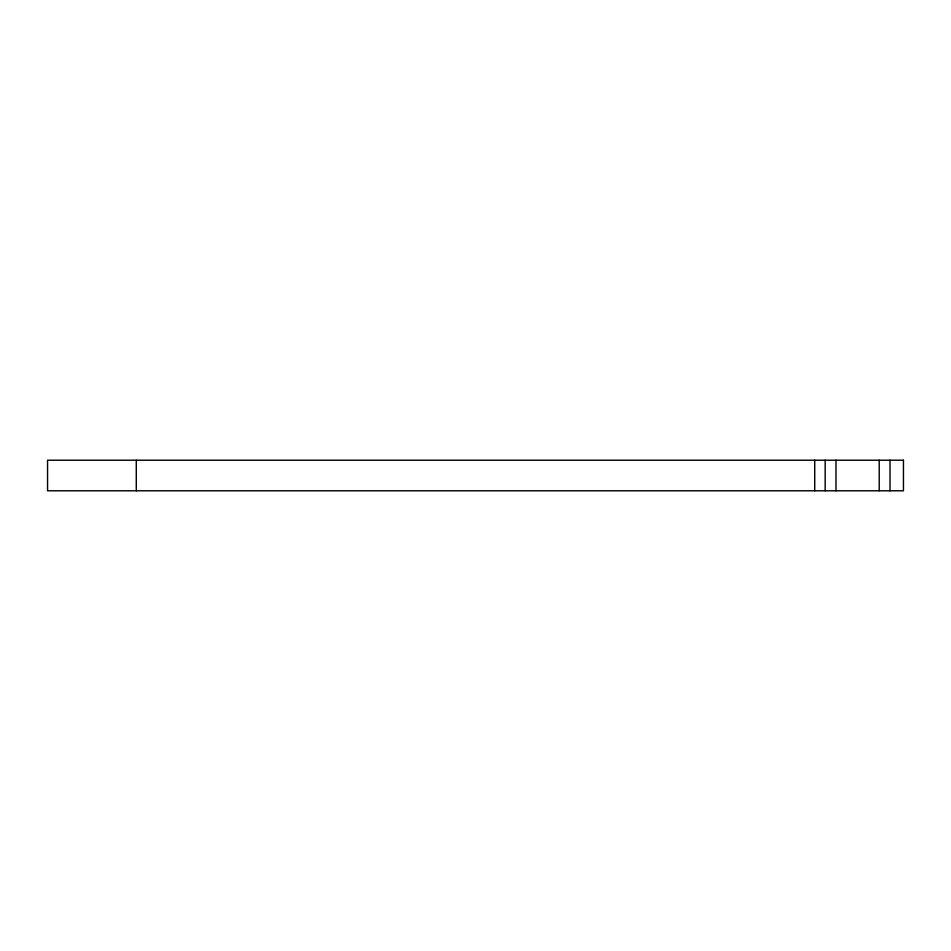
<?xml version="1.0" encoding="UTF-8"?>
<svg xmlns="http://www.w3.org/2000/svg" width="951" height="951" viewBox="0 0 951 951"><rect width="100%" height="100%" fill="white"/><g stroke="black" fill="none" stroke-linecap="round" stroke-linejoin="round"><path stroke-width="1.43" d="M890.017 460.213L890.017 490.787M879.211 460.213L879.211 490.787M835.988 460.213L835.988 490.787M825.171 460.213L825.171 490.787M814.722 460.213L814.722 490.787M136.278 460.213L136.278 490.787M903.45 460.213L47.55 460.213L47.55 490.787L903.45 490.787L903.45 460.213"/></g></svg>
